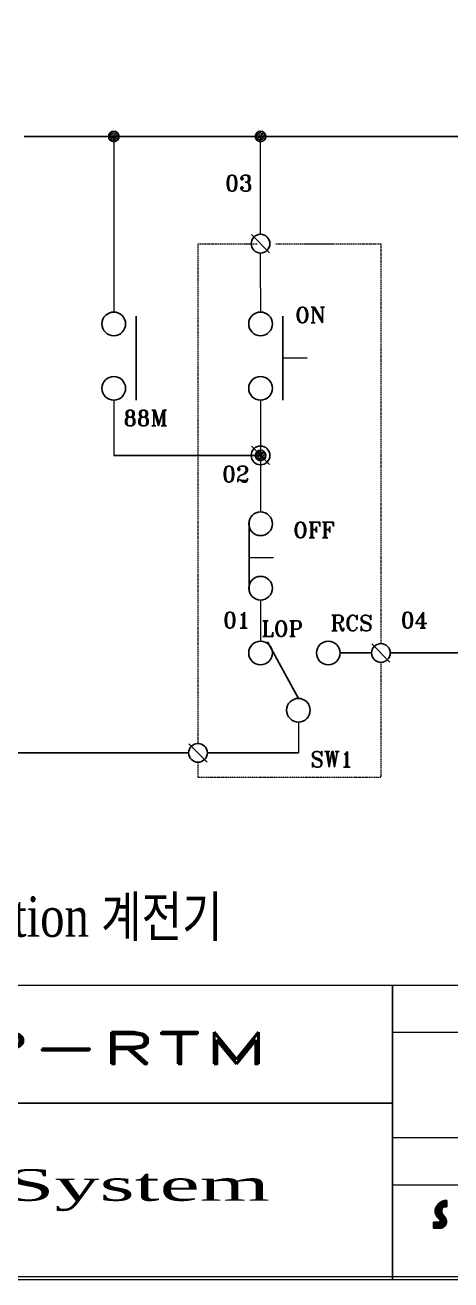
# Model space of a CAD drawing. Header units: millimetres. Extents: x 107 to 2900, y 85 to 3996.
# Drawn here: x 1345.4 to 1432.8, y 2639.8 to 2897.3 of the extents above; entities that cross this region are included whole.
import ezdxf
from ezdxf.enums import TextEntityAlignment as Align

# ---------------------------------------------------------------- set-up
doc = ezdxf.new("R2010")
doc.units = ezdxf.units.MM
doc.linetypes.add('DASHED2', pattern=[0.375, 0.25, -0.125])
doc.layers.add('40', color=4, linetype='Continuous')
doc.layers.add('70', color=7, linetype='Continuous')
doc.styles.add('SD', font='ROMAND.shx', dxfattribs={"width": 0.8})
doc.styles.add('SS', font='batang.ttc', dxfattribs={"width": 0.8})
doc.styles.add('STYLE2', font='romant.shx')

# ---------------------------------------------------------------- blocks, each defined once
blk = doc.blocks.new('1234e')
at = {"color": 20}
for p, q in [((6800, 918), (6800, 999)), ((6783, 918), (6800, 918)), ((6698, 723), (6628, 723)), ((6628, 723), (6628, 649)), ((6628, 649), (6731, 649))]:
    blk.add_line(p, q, dxfattribs=at)
for centre, radius, start, end in [((6796, 854), 145, 88.6611, 181.7509), ((6786, 872), 136, 189.7481, 235.3121), ((6849, 856), 116, 152.3238, 180.3878), ((6897, 909), 172, 198.0693, 226.8293), ((6775, 871), 48, 80.1806, 125.4162), ((6696, 743), 21, 262.861, 53.9161), ((6714, 728), 80.8, 281.9324, 332.5782), ((6665, 720), 131, 0.5186, 29.3145), ((6494, 805), 314, 338.6706, 344.4323)]:
    blk.add_arc(centre, radius, start, end, dxfattribs=at)
blk = doc.blocks.new('abcd')
at = {"color": 20}
for p, q in [((6692, 955), (6692, 773)), ((6693, 956), (6693, 772)), ((6693, 956), (6693, 772)), ((6694, 957), (6694, 771)), ((6694, 957), (6694, 771)), ((6695, 958), (6695, 770)), ((6696, 959), (6696, 770)), ((6697, 960), (6697, 769)), ((6698, 960), (6698, 768)), ((6699, 961), (6699, 767)), ((6700, 962), (6700, 766)), ((6701, 963), (6701, 765)), ((6702, 964), (6702, 765)), ((6703, 965), (6703, 764)), ((6704, 966), (6704, 763)), ((6705, 967), (6705, 762)), ((6706, 967), (6706, 762)), ((6707, 968), (6707, 761)), ((6708, 969), (6708, 760)), ((6709, 970), (6709, 759)), ((6710, 970), (6710, 759)), ((6711, 971), (6711, 758)), ((6712, 972), (6712, 756)), ((6713, 973), (6713, 755)), ((6714, 973), (6714, 753)), ((6715, 974), (6715, 751)), ((6716, 975), (6716, 748)), ((6717, 975), (6717, 649)), ((6718, 976), (6718, 649)), ((6719, 977), (6719, 649)), ((6720, 977), (6720, 649)), ((6721, 978), (6721, 649)), ((6722, 978), (6722, 649)), ((6723, 979), (6723, 649)), ((6724, 980), (6724, 649)), ((6725, 980), (6725, 649)), ((6726, 981), (6726, 649)), ((6727, 981), (6727, 649)), ((6728, 982), (6728, 649)), ((6729, 982), (6729, 649)), ((6730, 983), (6730, 649)), ((6731, 983), (6731, 649)), ((6732, 984), (6732, 649)), ((6733, 984), (6733, 649)), ((6734, 985), (6734, 862)), ((6735, 985), (6735, 871)), ((6736, 985), (6736, 877)), ((6737, 986), (6737, 882)), ((6738, 986), (6738, 886)), ((6739, 987), (6739, 890)), ((6740, 987), (6740, 893)), ((6741, 988), (6741, 896)), ((6742, 988), (6742, 898)), ((6743, 988), (6743, 901)), ((6744, 989), (6744, 903)), ((6745, 989), (6745, 905)), ((6746, 990), (6746, 908)), ((6747, 990), (6747, 909)), ((6748, 990), (6748, 911)), ((6749, 991), (6749, 911)), ((6750, 991), (6750, 912)), ((6751, 991), (6751, 912)), ((6752, 992), (6752, 913)), ((6753, 992), (6753, 914)), ((6754, 992), (6754, 914)), ((6755, 993), (6755, 915)), ((6756, 993), (6756, 915)), ((6757, 993), (6757, 915)), ((6758, 994), (6758, 916)), ((6759, 994), (6759, 916)), ((6760, 994), (6760, 917)), ((6761, 994), (6761, 917)), ((6762, 995), (6762, 917)), ((6763, 995), (6763, 917)), ((6764, 995), (6764, 918)), ((6765, 995), (6765, 918)), ((6766, 995), (6766, 918)), ((6767, 996), (6767, 918)), ((6768, 996), (6768, 918)), ((6769, 996), (6769, 919)), ((6770, 996), (6770, 919)), ((6771, 996), (6771, 919)), ((6772, 997), (6772, 919)), ((6773, 997), (6773, 919)), ((6774, 997), (6774, 919)), ((6775, 997), (6775, 919)), ((6776, 997), (6776, 919)), ((6777, 997), (6777, 919)), ((6778, 998), (6778, 919)), ((6779, 998), (6779, 919)), ((6780, 998), (6780, 919)), ((6781, 998), (6781, 919)), ((6782, 998), (6782, 919)), ((6783, 998), (6783, 918)), ((6784, 998), (6784, 918)), ((6785, 998), (6785, 918)), ((6786, 998), (6786, 918)), ((6787, 998), (6787, 918)), ((6788, 999), (6788, 918)), ((6789, 999), (6789, 918)), ((6790, 999), (6790, 918)), ((6791, 999), (6791, 918)), ((6792, 999), (6792, 918)), ((6793, 999), (6793, 918)), ((6794, 999), (6794, 918)), ((6795, 999), (6795, 918)), ((6796, 999), (6796, 918)), ((6797, 999), (6797, 918)), ((6798, 999), (6798, 918)), ((6799, 999), (6799, 918)), ((6652, 870), (6652, 845)), ((6653, 877), (6653, 841)), ((6654, 882), (6654, 837)), ((6655, 887), (6655, 833)), ((6656, 891), (6656, 830)), ((6657, 895), (6657, 827)), ((6658, 898), (6658, 824)), ((6659, 901), (6659, 822)), ((6660, 904), (6660, 819)), ((6661, 906), (6661, 817)), ((6662, 909), (6662, 814)), ((6663, 911), (6663, 813)), ((6664, 913), (6664, 811)), ((6665, 916), (6665, 809)), ((6666, 918), (6666, 807)), ((6667, 920), (6667, 805)), ((6668, 922), (6668, 803)), ((6669, 923), (6669, 802)), ((6670, 925), (6670, 800)), ((6671, 927), (6671, 798)), ((6672, 929), (6672, 797)), ((6673, 930), (6673, 795)), ((6674, 932), (6674, 794)), ((6675, 933), (6675, 793)), ((6676, 935), (6676, 791)), ((6677, 936), (6677, 790)), ((6678, 938), (6678, 789)), ((6679, 939), (6679, 787)), ((6680, 941), (6680, 786)), ((6681, 942), (6681, 785)), ((6682, 943), (6682, 784)), ((6683, 944), (6683, 783)), ((6684, 946), (6684, 781)), ((6685, 947), (6685, 780)), ((6686, 948), (6686, 779)), ((6687, 949), (6687, 778)), ((6688, 950), (6688, 777)), ((6689, 951), (6689, 776)), ((6690, 953), (6690, 775)), ((6691, 954), (6691, 774)), ((6734, 855), (6734, 650)), ((6735, 852), (6735, 650)), ((6736, 849), (6736, 650)), ((6737, 846), (6737, 650)), ((6738, 844), (6738, 651)), ((6739, 841), (6739, 651)), ((6740, 839), (6740, 651)), ((6741, 837), (6741, 652)), ((6742, 835), (6742, 652)), ((6743, 833), (6743, 652)), ((6744, 831), (6744, 653)), ((6745, 829), (6745, 653)), ((6746, 827), (6746, 654)), ((6747, 825), (6747, 654)), ((6748, 823), (6748, 655)), ((6749, 822), (6749, 655)), ((6750, 820), (6750, 656)), ((6751, 818), (6751, 656)), ((6752, 817), (6752, 657)), ((6753, 815), (6753, 657)), ((6754, 814), (6754, 658)), ((6755, 812), (6755, 658)), ((6756, 811), (6756, 659)), ((6757, 809), (6757, 659)), ((6758, 808), (6758, 660)), ((6759, 807), (6759, 661)), ((6760, 805), (6760, 661)), ((6761, 804), (6761, 662)), ((6762, 803), (6762, 663)), ((6763, 801), (6763, 663)), ((6764, 800), (6764, 664)), ((6765, 799), (6765, 665)), ((6766, 798), (6766, 666)), ((6767, 797), (6767, 667)), ((6768, 795), (6768, 668)), ((6629, 723), (6629, 649)), ((6630, 723), (6630, 649)), ((6631, 723), (6631, 649)), ((6632, 723), (6632, 649)), ((6633, 723), (6633, 649)), ((6634, 723), (6634, 649)), ((6635, 723), (6635, 649)), ((6636, 723), (6636, 649)), ((6637, 723), (6637, 649)), ((6638, 723), (6638, 649)), ((6639, 723), (6639, 649)), ((6640, 723), (6640, 649)), ((6641, 723), (6641, 649)), ((6642, 723), (6642, 649)), ((6643, 723), (6643, 649)), ((6644, 723), (6644, 649)), ((6645, 723), (6645, 649)), ((6646, 723), (6646, 649)), ((6647, 723), (6647, 649)), ((6648, 723), (6648, 649)), ((6649, 723), (6649, 649)), ((6650, 723), (6650, 649)), ((6651, 723), (6651, 649)), ((6652, 723), (6652, 649)), ((6653, 723), (6653, 649)), ((6654, 723), (6654, 649)), ((6655, 723), (6655, 649)), ((6656, 723), (6656, 649)), ((6657, 723), (6657, 649)), ((6658, 723), (6658, 649)), ((6659, 723), (6659, 649)), ((6660, 723), (6660, 649)), ((6661, 723), (6661, 649)), ((6662, 723), (6662, 649)), ((6663, 723), (6663, 649)), ((6664, 723), (6664, 649)), ((6665, 723), (6665, 649)), ((6666, 723), (6666, 649)), ((6667, 723), (6667, 649)), ((6668, 723), (6668, 649)), ((6669, 723), (6669, 649)), ((6670, 723), (6670, 649)), ((6671, 723), (6671, 649)), ((6672, 723), (6672, 649)), ((6673, 723), (6673, 649)), ((6674, 723), (6674, 649)), ((6675, 723), (6675, 649)), ((6676, 723), (6676, 649)), ((6677, 723), (6677, 649)), ((6678, 723), (6678, 649)), ((6679, 723), (6679, 649)), ((6680, 723), (6680, 649)), ((6681, 723), (6681, 649)), ((6682, 723), (6682, 649)), ((6683, 723), (6683, 649)), ((6684, 723), (6684, 649)), ((6685, 723), (6685, 649)), ((6686, 723), (6686, 649)), ((6687, 723), (6687, 649)), ((6688, 723), (6688, 649)), ((6689, 723), (6689, 649)), ((6690, 723), (6690, 649)), ((6691, 723), (6691, 649)), ((6692, 723), (6692, 649)), ((6693, 723), (6693, 649)), ((6693, 723), (6693, 649)), ((6694, 723), (6694, 649)), ((6694, 722), (6694, 649)), ((6695, 722), (6695, 649)), ((6696, 722), (6696, 649)), ((6697, 722), (6697, 649)), ((6698, 723), (6698, 649)), ((6699, 723), (6699, 649)), ((6700, 723), (6700, 649)), ((6701, 723), (6701, 649)), ((6702, 723), (6702, 649)), ((6703, 724), (6703, 649)), ((6704, 724), (6704, 649)), ((6705, 725), (6705, 649)), ((6706, 725), (6706, 649)), ((6707, 726), (6707, 649)), ((6708, 726), (6708, 649)), ((6709, 727), (6709, 649)), ((6710, 728), (6710, 649)), ((6711, 729), (6711, 649)), ((6712, 730), (6712, 649)), ((6713, 732), (6713, 649)), ((6714, 733), (6714, 649)), ((6715, 735), (6715, 649)), ((6715, 735), (6715, 649)), ((6716, 739), (6716, 649)), ((6716, 739), (6716, 649)), ((6769, 794), (6769, 668)), ((6770, 793), (6770, 669)), ((6771, 792), (6771, 670)), ((6772, 791), (6772, 671)), ((6773, 790), (6773, 672)), ((6774, 789), (6774, 673)), ((6775, 788), (6775, 675)), ((6776, 787), (6776, 676)), ((6777, 786), (6777, 677)), ((6778, 785), (6778, 678)), ((6779, 784), (6779, 679)), ((6780, 783), (6780, 681)), ((6781, 781), (6781, 682)), ((6782, 779), (6782, 684)), ((6783, 777), (6783, 685)), ((6784, 775), (6784, 687)), ((6785, 772), (6785, 689)), ((6786, 770), (6786, 691)), ((6787, 768), (6787, 693)), ((6788, 765), (6788, 696)), ((6789, 762), (6789, 698)), ((6790, 759), (6790, 701)), ((6791, 756), (6791, 704)), ((6792, 752), (6792, 707)), ((6793, 748), (6793, 710)), ((6794, 743), (6794, 713)), ((6795, 737), (6795, 717)), ((6796, 726), (6796, 720))]:
    blk.add_line(p, q, dxfattribs=at)
at = {"color": 1}
blk.add_blockref('1234e', (0, 0), dxfattribs=at)
blk = doc.blocks.new('abcde')
at = {"color": 0, "xscale": 0.09000000000000001, "yscale": 0.09000000000000001, "zscale": 0.09000000000000001}
blk.add_blockref('abcd', (6000, 65.1), dxfattribs=at)

msp = doc.modelspace()

# ---------------------------------------------------------------- hatches: boundary and pattern name
at = {"layer": '70'}
h = msp.add_hatch(dxfattribs=at)
h.set_pattern_fill('ANSI33', color=256, scale=2.15937, style=0)
h.set_pattern_definition([(45, (3103.5914, 2286.0513), (-0.38172635, 0.38172635), []), (45, (3103.9731, 2286.0513), (-0.38172635, 0.38172635), [0.26992129, -0.13496065])])
h.paths.add_polyline_path([(1363.554, 2875.481, 0.4142136), (1362.474, 2874.401, 0.4142136), (1363.554, 2873.321)])
h.paths.add_polyline_path([(1363.554, 2875.481), (1363.554, 2874.401), (1364.634, 2874.401, 0.4142136)])
h.paths.add_polyline_path([(1364.634, 2874.401), (1363.554, 2874.401), (1363.554, 2873.321, 0.4142136)])
h = msp.add_hatch(dxfattribs=at)
h.set_pattern_fill('ANSI33', color=256, scale=2.15937, style=0)
h.set_pattern_definition([(45, (3133.7201, 2286.0513), (-0.38172635, 0.38172635), []), (45, (3134.1018, 2286.0513), (-0.38172635, 0.38172635), [0.26992129, -0.13496065])])
h.paths.add_polyline_path([(1393.683, 2875.481, 0.4142136), (1392.603, 2874.401, 0.4142136), (1393.683, 2873.321)])
h.paths.add_polyline_path([(1393.683, 2875.481), (1393.683, 2874.401), (1394.762, 2874.401, 0.4142136)])
h.paths.add_polyline_path([(1394.762, 2874.401), (1393.683, 2874.401), (1393.683, 2873.321, 0.4142136)])
h = msp.add_hatch(dxfattribs=at)
h.set_pattern_fill('ANSI33', color=256, scale=2.15937, style=0)
h.set_pattern_definition([(45, (3133.7204, 2220.6019), (-0.38172635, 0.38172635), []), (45, (3134.1021, 2220.6019), (-0.38172635, 0.38172635), [0.26992129, -0.13496065])])
h.paths.add_polyline_path([(1393.683, 2810.031, 0.4142136), (1392.603, 2808.951, 0.4142136), (1393.683, 2807.872)])
h.paths.add_polyline_path([(1393.683, 2810.031), (1393.683, 2808.951), (1394.762, 2808.951, 0.4142136)])
h.paths.add_polyline_path([(1394.762, 2808.951), (1393.683, 2808.951), (1393.683, 2807.872, 0.4142136)])

# ---------------------------------------------------------------- linework, layer by layer
for p, q in [((1345.163, 2874.401), (1477.159, 2874.401)), ((1363.554, 2808.951), (1393.683, 2808.951)), ((1410.019, 2768.409), (1416.477, 2768.409)), ((1420.325, 2768.409), (1436.431, 2768.409)), ((1378.927, 2747.908), (1168.5, 2747.908)), ((1401.453, 2747.908), (1382.774, 2747.908))]:
    msp.add_line(p, q)
at = {"color": 0}
for p, q in [((1395.535, 2850.525), (1391.83, 2854.276)), ((1368.159, 2837.554), (1368.159, 2820.287)), ((1398.288, 2837.554), (1398.288, 2820.287)), ((1395.536, 2807.076), (1391.83, 2810.827)), ((1391.362, 2795.589), (1391.362, 2781.041)), ((1420.254, 2766.533), (1416.548, 2770.285)), ((1382.703, 2746.032), (1378.997, 2749.784))]:
    msp.add_line(p, q, dxfattribs=at)
at = {"color": 7}
msp.add_line((1401.453, 2759.085), (1395.096, 2770.681), dxfattribs=at)
at = {"color": 0}
for centre, radius in [((1393.683, 2852.401), 1.924), ((1363.554, 2835.935), 2.429), ((1393.683, 2835.935), 2.429), ((1363.554, 2822.717), 2.429), ((1393.683, 2822.717), 2.429), ((1393.683, 2808.951), 1.924), ((1393.699, 2794.924), 2.429), ((1393.699, 2781.706), 2.429), ((1393.683, 2768.409), 2.429), ((1407.589, 2768.409), 2.429), ((1418.401, 2768.409), 1.924), ((1401.453, 2756.656), 2.429), ((1380.85, 2747.908), 1.924)]:
    msp.add_circle(centre, radius, dxfattribs=at)
at = {"layer": '40', "color": 0}
for p, q in [((1420.801, 2639.762), (1420.801, 2700.224)), ((1420.801, 2676.039), (1226.458, 2676.039))]:
    msp.add_line(p, q, dxfattribs=at)
at = {"layer": '40', "color": 0, "lineweight": 13}
for p, q in [((1744.707, 2690.507), (1420.801, 2690.507)), ((1744.275, 2668.913), (1420.801, 2668.913)), ((1744.275, 2659.196), (1420.801, 2659.196))]:
    msp.add_line(p, q, dxfattribs=at)
at = {"layer": '70', "lineweight": 15}
for p, q in [((1363.554, 2874.401), (1363.554, 2838.364)), ((1393.683, 2854.324), (1393.683, 2874.401)), ((1393.683, 2843.324), (1393.683, 2850.477)), ((1393.683, 2843.324), (1393.683, 2838.364)), ((1403.288, 2828.921), (1398.288, 2828.921)), ((1363.554, 2820.287), (1363.554, 2808.951)), ((1393.683, 2820.287), (1393.683, 2797.353)), ((1396.362, 2787.91), (1391.362, 2787.91)), ((1393.683, 2779.276), (1393.683, 2770.838)), ((1401.453, 2754.227), (1401.453, 2747.908))]:
    msp.add_line(p, q, dxfattribs=at)
at = {"layer": '70', "color": 1, "linetype": 'DASHED2', "lineweight": 15}
for p, q in [((1380.85, 2852.401), (1391.759, 2852.401)), ((1380.85, 2749.832), (1380.85, 2852.401)), ((1390.544, 2852.401), (1393.003, 2852.401)), ((1396.85, 2852.401), (1418.401, 2852.401)), ((1402.712, 2852.401), (1408.558, 2852.401)), ((1418.401, 2852.401), (1418.401, 2770.333)), ((1418.401, 2766.485), (1418.401, 2742.882)), ((1380.85, 2742.882), (1380.85, 2745.984)), ((1418.401, 2742.882), (1380.85, 2742.882))]:
    msp.add_line(p, q, dxfattribs=at)
at = {"layer": '70', "color": 0, "lineweight": 13}
msp.add_line((924.146, 2700.224), (1744.707, 2700.224), dxfattribs=at)
for points in [[(1744.707, 2639.762), (924.146, 2639.762), (924.146, 3222.792), (1744.707, 3222.792)], [(1744.059, 2640.41), (924.794, 2640.41), (924.794, 3222.144), (1744.059, 3222.144)]]:
    msp.add_lwpolyline(points, close=True, dxfattribs=at)
at = {"layer": '70'}
for centre in [(1363.554, 2874.401), (1393.683, 2874.401), (1393.683, 2808.951)]:
    msp.add_circle(centre, 1.08, dxfattribs=at)

# ---------------------------------------------------------------- block references
at = {"color": 0, "xscale": 0.18, "yscale": 0.18, "zscale": 0.18}
msp.add_blockref('abcde', (241.778, 2628.159), dxfattribs=at)

# ---------------------------------------------------------------- texts
at = {"color": 3, "style": 'STYLE2'}
for s, p in [('03', (1386.421, 2863.153)), ('02', (1385.787, 2803.478)), ('01', (1385.992, 2773.516)), ('04', (1422.467, 2773.516))]:
    msp.add_text(s, height=3.2937, dxfattribs=at).set_placement(p)
at = {"color": 0, "style": 'STYLE2'}
for s, p in [('ON', (1400.757, 2836.168)), ('88M', (1365.562, 2814.999)), ('OFF', (1400.371, 2792.041)), ('RCS', (1408.037, 2772.939)), ('LOP', (1393.902, 2771.789))]:
    msp.add_text(s, height=3.2101, dxfattribs=at).set_placement(p)
at = {"color": 1, "style": 'STYLE2'}
msp.add_text('SW1', height=3.2101, dxfattribs=at).set_placement((1403.94, 2744.992))
at = {"color": 7, "linetype": 'ByBlock', "lineweight": 0, "style": 'SS', "width": 0.8}
msp.add_text('DSP : Digital standard Protection 계전기', height=8.28113, dxfattribs=at).set_placement((1224.494, 2710.178))
at = {"color": 7, "linetype": 'Continuous', "style": 'SD', "width": 1.881814}
msp.add_text('DSP-VIP-RTM', height=6.48, dxfattribs=at).set_placement((1269.712, 2684.097), (1395.556, 2684.097), align=Align.FIT)
at = {"color": 0, "style": 'SS', "width": 1.755113}
msp.add_text('Y-Δ 기동 System', height=6.47811, dxfattribs=at).set_placement((1269.757, 2655.999), (1395.564, 2655.999), align=Align.FIT)

doc.saveas('drawing.dxf')
